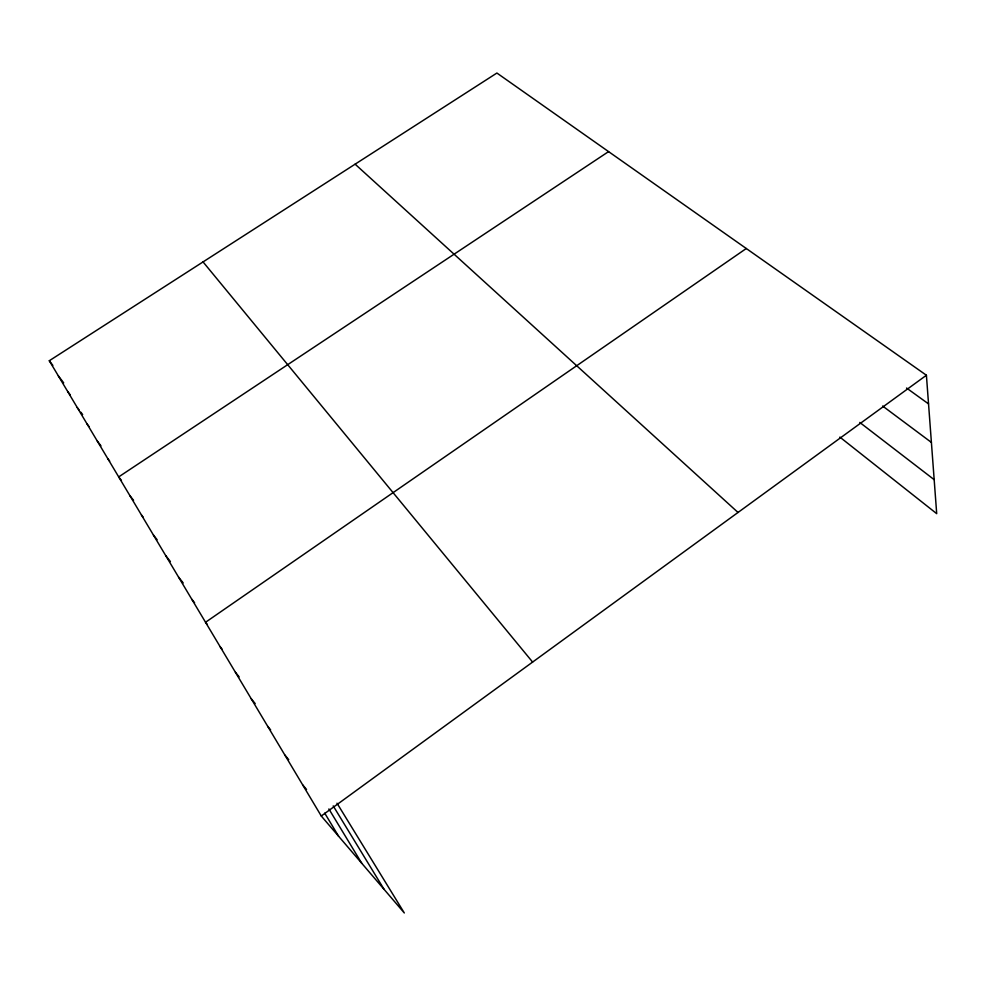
<?xml version="1.0" encoding="UTF-8"?>
<svg xmlns="http://www.w3.org/2000/svg" width="986" height="986" viewBox="0 0 986 986"><rect width="100%" height="100%" fill="white"/><g stroke="black" fill="none" stroke-linecap="round" stroke-linejoin="round"><path stroke-width="1.48" d="M321.276 816.014L926.409 375.247L496.907 73.038L49.3 360.74L321.276 816.014L404.309 912.962L337.002 803.208M746.291 248.509L205.544 622.277L207.393 624.582M608.572 151.61L118.69 476.904L121.438 480.416M906.553 388.028L928.529 403.89M882.618 406.022L931.4 442.418M859.78 422.439L934.173 479.664M839.862 437.094L936.7 513.657L926.409 375.247M355.108 164.169L738.021 512.461M302.677 784.881L306.547 789.453M284.843 755.017L288.725 759.651M267.711 726.349L270.632 729.862M203.054 261.919L532.613 662.074M251.257 698.803L255.164 703.548M235.432 672.316L239.142 676.852M220.211 646.828L222.06 649.108M191.826 599.315L194.599 602.779M178.577 577.143L183.211 582.948M165.784 555.722L170.405 561.552M153.422 535.028L157.107 539.699M141.466 515.012L143.303 517.354M129.893 495.65L133.566 500.333M107.844 458.749L109.668 461.091M97.331 441.149L100.966 445.832M87.138 424.091L88.95 426.433M77.253 407.538L79.053 409.88M80.852 412.21L82.651 414.551M67.664 391.479L70.351 394.979M49.3 360.74L52.85 365.387M58.347 375.888L63.696 382.876M333.206 805.895L384.072 889.335M328.88 808.951L361.776 863.305M324.714 813.142L338.592 836.227"/></g></svg>
